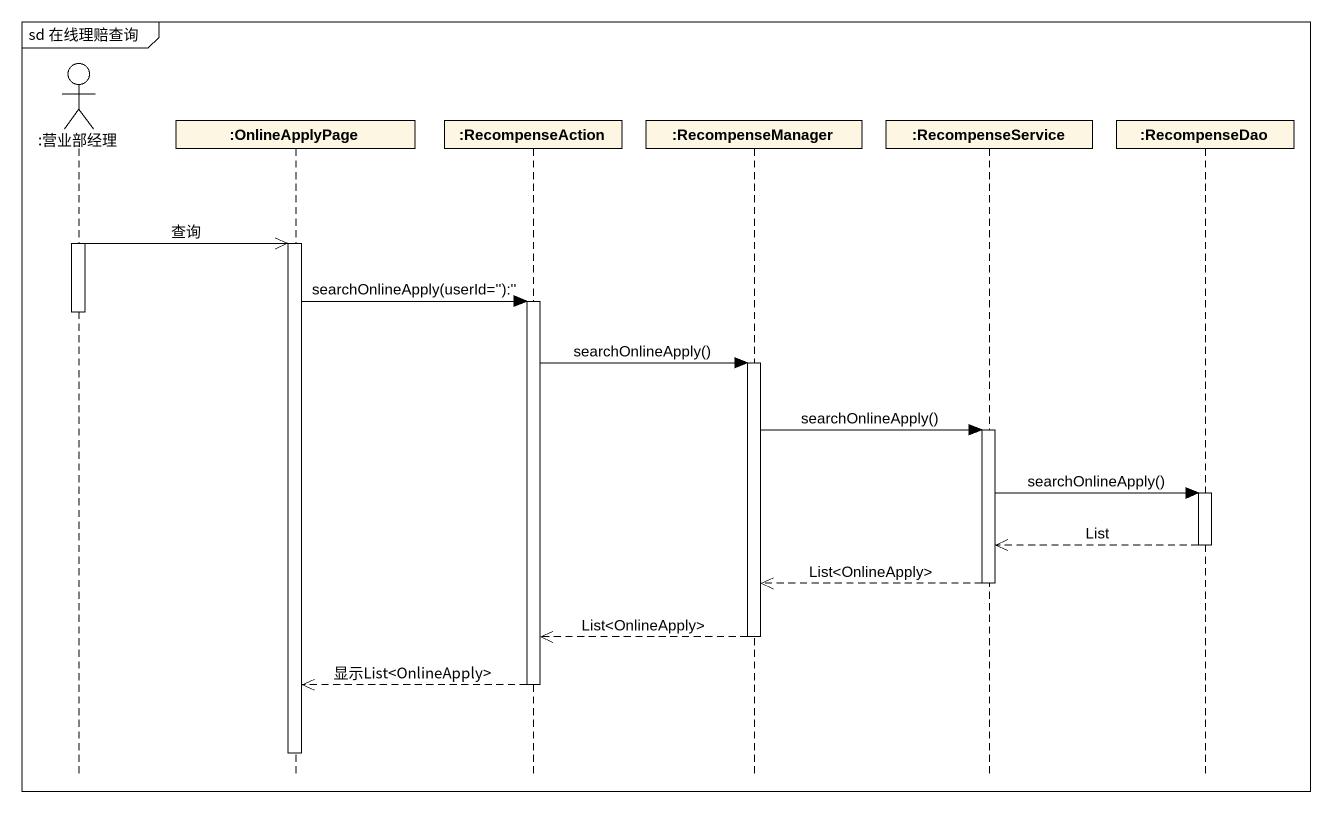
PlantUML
@startuml
mainframe sd 在线理赔查询
hide footbox
actor ":营业部经理" as 营业部经理
participant ":OnlineApplyPage" as OnlineApplyPage
participant ":RecompenseAction" as RecompenseAction
participant ":RecompenseManager" as RecompenseManager
participant ":RecompenseService" as RecompenseService
participant ":RecompenseDao" as RecompenseDao

activate 营业部经理
营业部经理 ->> OnlineApplyPage : 查询
activate OnlineApplyPage
OnlineApplyPage -> RecompenseAction : searchOnlineApply(userId=''):''
activate RecompenseAction
deactivate 营业部经理
RecompenseAction -> RecompenseManager : searchOnlineApply()
activate RecompenseManager
RecompenseManager -> RecompenseService : searchOnlineApply()
activate RecompenseService
RecompenseService -> RecompenseDao : searchOnlineApply()
activate RecompenseDao
RecompenseDao -->> RecompenseService : List
deactivate RecompenseDao
RecompenseService -->> RecompenseManager : List<OnlineApply>
deactivate RecompenseService
RecompenseManager -->> RecompenseAction : List<OnlineApply>
deactivate RecompenseManager
RecompenseAction -->> OnlineApplyPage : 显示List<OnlineApply>
deactivate RecompenseAction
deactivate OnlineApplyPage
@enduml
